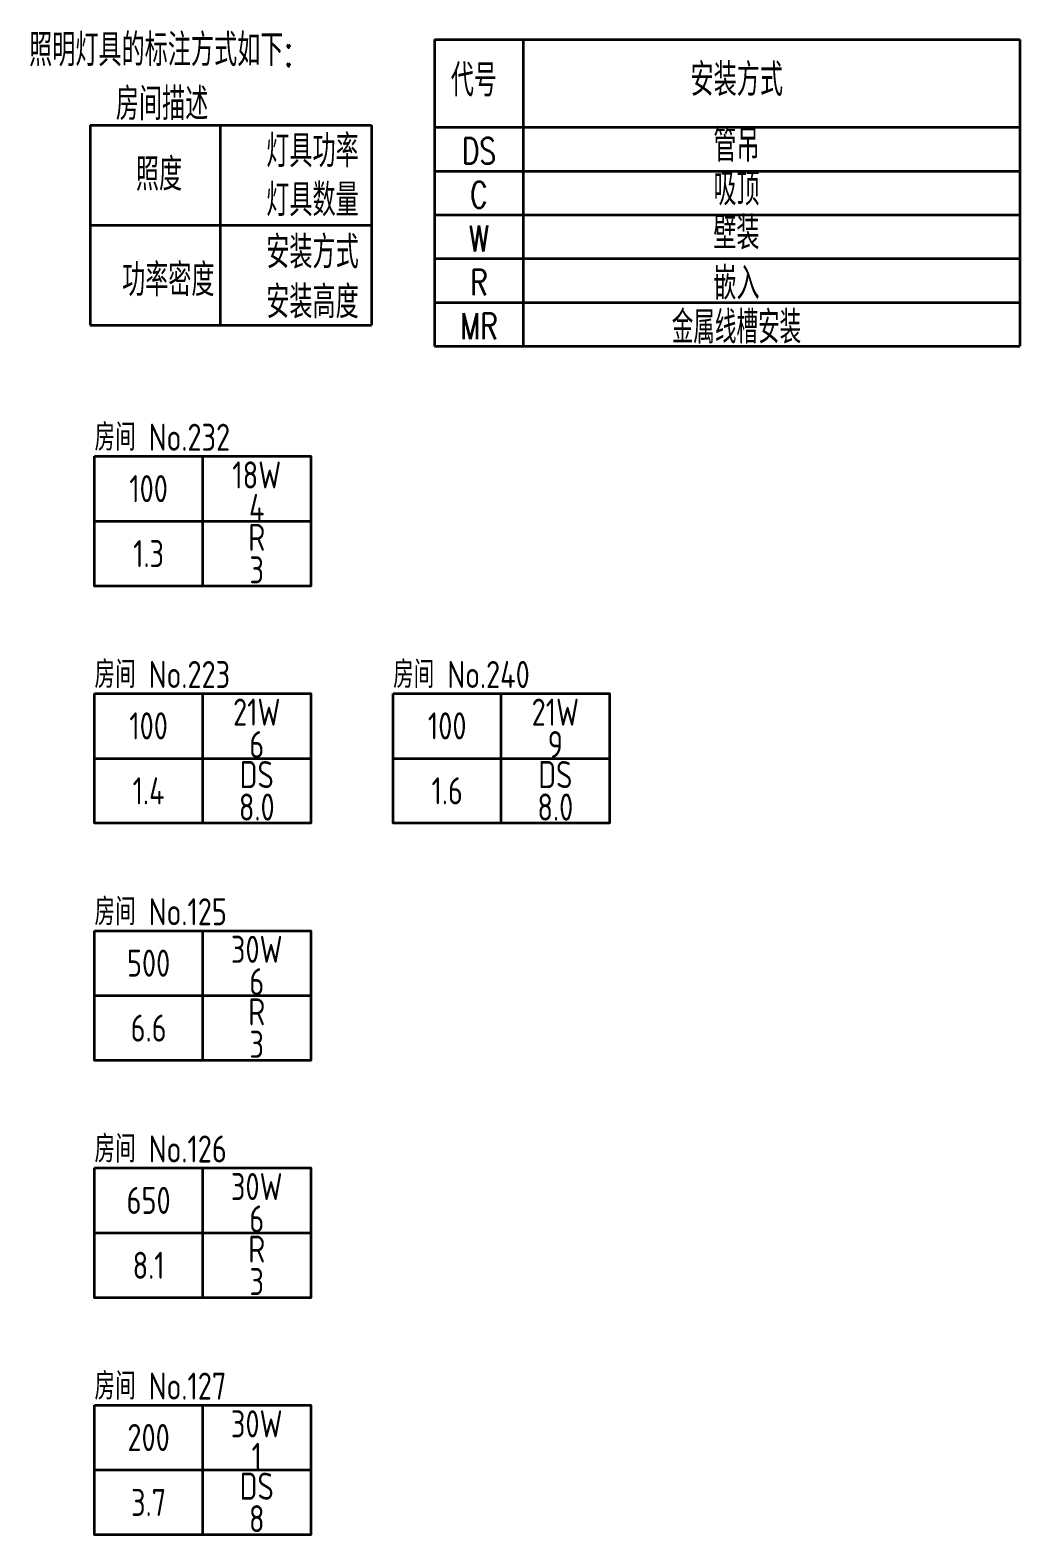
# Model space of a CAD drawing. Extents: x -621157 to 1764546, y -106808 to 741893.
# Drawn here: x -299515 to -290363, y 119515 to 133425 of the extents above; entities that cross this region are included whole.
import ezdxf
from ezdxf.enums import TextEntityAlignment as Align

# ---------------------------------------------------------------- set-up
doc = ezdxf.new("R2010")
doc.units = 0
doc.header["$LTSCALE"] = 1000
doc.header["$MEASUREMENT"] = 0
doc.layers.add('E-ANNO-TEXT', color=7, linetype='Continuous', lineweight=35)
doc.layers.add('LSE50-AB-E-221$0$E-ANNO-TEXT', color=7, linetype='Continuous', lineweight=35)
doc.styles.add('HZTXT', font='romans.shx', dxfattribs={"width": 0.8, "bigfont": 'hzdxc.shx'})
doc.styles.add('LSE50-AB-E-221$0$HZTXT', font='tssdeng.shx', dxfattribs={"bigfont": 'tssdchn.shx'})

msp = doc.modelspace()

# ---------------------------------------------------------------- linework, layer by layer
at = {"layer": 'E-ANNO-TEXT', "color": 3}
for p, q in [((-295774, 133337, 16800), (-295774, 130502, 16800)), ((-295774, 133337, 16800), (-290363, 133337, 16800)), ((-294956, 133337, 16800), (-294956, 130502, 16800)), ((-290363, 133337, 16800), (-290363, 130502, 16800)), ((-298958, 132547), (-298958, 130698)), ((-298958, 132547), (-296358, 132547)), ((-297758, 132547), (-297758, 130698)), ((-296358, 132547), (-296358, 130698)), ((-295774, 132527, 16800), (-290363, 132527, 16800)), ((-295774, 132122, 16800), (-290363, 132122, 16800)), ((-298958, 131623), (-296358, 131623)), ((-295774, 131717, 16800), (-290363, 131717, 16800)), ((-295774, 131312, 16800), (-290363, 131312, 16800)), ((-295774, 130907, 16800), (-290363, 130907, 16800)), ((-298958, 130698), (-296358, 130698)), ((-295774, 130502, 16800), (-290363, 130502, 16800))]:
    msp.add_line(p, q, dxfattribs=at)
at = {"layer": 'LSE50-AB-E-221$0$E-ANNO-TEXT'}
for p, q in [((-297919, 128286, 11779), (-297919, 129486, 11779)), ((-298919, 128886, 11779), (-296919, 128886, 11779)), ((-297919, 126093, 11779), (-297919, 127293, 11779)), ((-295158, 126093, 11779), (-295158, 127293, 11779)), ((-298919, 126693, 11779), (-296919, 126693, 11779)), ((-296158, 126693, 11779), (-294158, 126693, 11779)), ((-297919, 123900, 11779), (-297919, 125100, 11779)), ((-298919, 124500, 11779), (-296919, 124500, 11779)), ((-297919, 121707, 11779), (-297919, 122907, 11779)), ((-298919, 122307, 11779), (-296919, 122307, 11779)), ((-297919, 119515, 11779), (-297919, 120715, 11779)), ((-298919, 120115, 11779), (-296919, 120115, 11779))]:
    msp.add_line(p, q, dxfattribs=at)
at = {"layer": 'LSE50-AB-E-221$0$E-ANNO-TEXT', "elevation": 11779}
for points in [[(-298919, 129486), (-296919, 129486), (-296919, 128286), (-298919, 128286)], [(-298919, 127293), (-296919, 127293), (-296919, 126093), (-298919, 126093)], [(-296158, 127293), (-294158, 127293), (-294158, 126093), (-296158, 126093)], [(-298919, 125100), (-296919, 125100), (-296919, 123900), (-298919, 123900)], [(-298919, 122907), (-296919, 122907), (-296919, 121707), (-298919, 121707)], [(-298919, 120715), (-296919, 120715), (-296919, 119515), (-298919, 119515)]]:
    msp.add_lwpolyline(points, close=True, dxfattribs=at)

# ---------------------------------------------------------------- texts
at = {"layer": 'E-ANNO-TEXT', "color": 3, "style": 'HZTXT'}
for s, width, p in [('照明灯具的标注方式如下:', 0.75, (-299524, 133091, 16800)), ('代号', 0.75, (-295625, 132811, 16800)), ('安装方式', 0.75, (-293408, 132816, 16800)), ('管吊', 0.75, (-293197, 132209, 16800)), ('吸顶', 0.75, (-293197, 131804, 16800)), ('壁装', 0.75, (-293197, 131399, 16800)), ('嵌入', 0.75, (-293197, 130933, 16800)), ('金属线槽安装', 0.7, (-293582, 130528, 16800))]:
    msp.add_text(s, height=300, dxfattribs=dict(at, width=width)).set_placement(p)
at = {"layer": 'E-ANNO-TEXT', "color": 3, "style": 'HZTXT', "width": 0.75}
for s, p in [('房间描述', (-297867, 132592, 16800)), ('灯具功率', (-296476, 132157, 16800)), ('照度', (-298109, 131941, 16800)), ('灯具数量', (-296476, 131704, 16800)), ('安装方式', (-296476, 131222, 16800)), ('功率密度', (-297809, 130965, 16800)), ('安装高度', (-296476, 130761, 16800))]:
    msp.add_text(s, height=300, dxfattribs=at).set_placement(p, align=Align.RIGHT)
for s, p in [('DS', (-295365, 132308, 16800)), ('C', (-295365, 131903, 16800)), ('W', (-295365, 131498, 16800)), ('R', (-295365, 131093, 16800)), ('MR', (-295365, 130688, 16800))]:
    msp.add_text(s, height=240, dxfattribs=at).set_placement(p, align=Align.MIDDLE)
at = {"layer": 'LSE50-AB-E-221$0$E-ANNO-TEXT', "style": 'LSE50-AB-E-221$0$HZTXT', "width": 0.8}
for s, p in [('房间 No.232', (-298919, 129536, 11779)), ('房间 No.223', (-298919, 127343, 11779)), ('房间 No.240', (-296158, 127343, 11779)), ('房间 No.125', (-298919, 125150, 11779)), ('房间 No.126', (-298919, 122957, 11779)), ('房间 No.127', (-298919, 120765, 11779))]:
    msp.add_text(s, height=250, dxfattribs=at).set_placement(p)
for s, p in [('18W', (-297419, 129313, 11779)), ('100', (-298419, 129186, 11779)), ('4', (-297419, 129013, 11779)), ('R', (-297419, 128736, 11779)), ('1.3', (-298419, 128586, 11779)), ('3', (-297419, 128436, 11779)), ('21W', (-297419, 127120, 11779)), ('21W', (-294658, 127120, 11779)), ('100', (-298419, 126993, 11779)), ('100', (-295658, 126993, 11779)), ('6', (-297419, 126820, 11779)), ('9', (-294658, 126820, 11779)), ('DS', (-297419, 126543, 11779)), ('DS', (-294658, 126543, 11779)), ('1.4', (-298419, 126393, 11779)), ('1.6', (-295658, 126393, 11779)), ('8.0', (-297419, 126243, 11779)), ('8.0', (-294658, 126243, 11779)), ('30W', (-297419, 124928, 11779)), ('500', (-298419, 124800, 11779)), ('6', (-297419, 124628, 11779)), ('R', (-297419, 124350, 11779)), ('6.6', (-298419, 124200, 11779)), ('3', (-297419, 124050, 11779)), ('30W', (-297419, 122735, 11779)), ('650', (-298419, 122607, 11779)), ('6', (-297419, 122435, 11779)), ('R', (-297419, 122157, 11779)), ('8.1', (-298419, 122007, 11779)), ('3', (-297419, 121857, 11779)), ('30W', (-297419, 120542, 11779)), ('200', (-298419, 120415, 11779)), ('1', (-297419, 120242, 11779)), ('DS', (-297419, 119965, 11779)), ('3.7', (-298419, 119815, 11779)), ('8', (-297419, 119665, 11779))]:
    msp.add_text(s, height=250, dxfattribs=at).set_placement(p, align=Align.MIDDLE)

doc.saveas('drawing.dxf')
